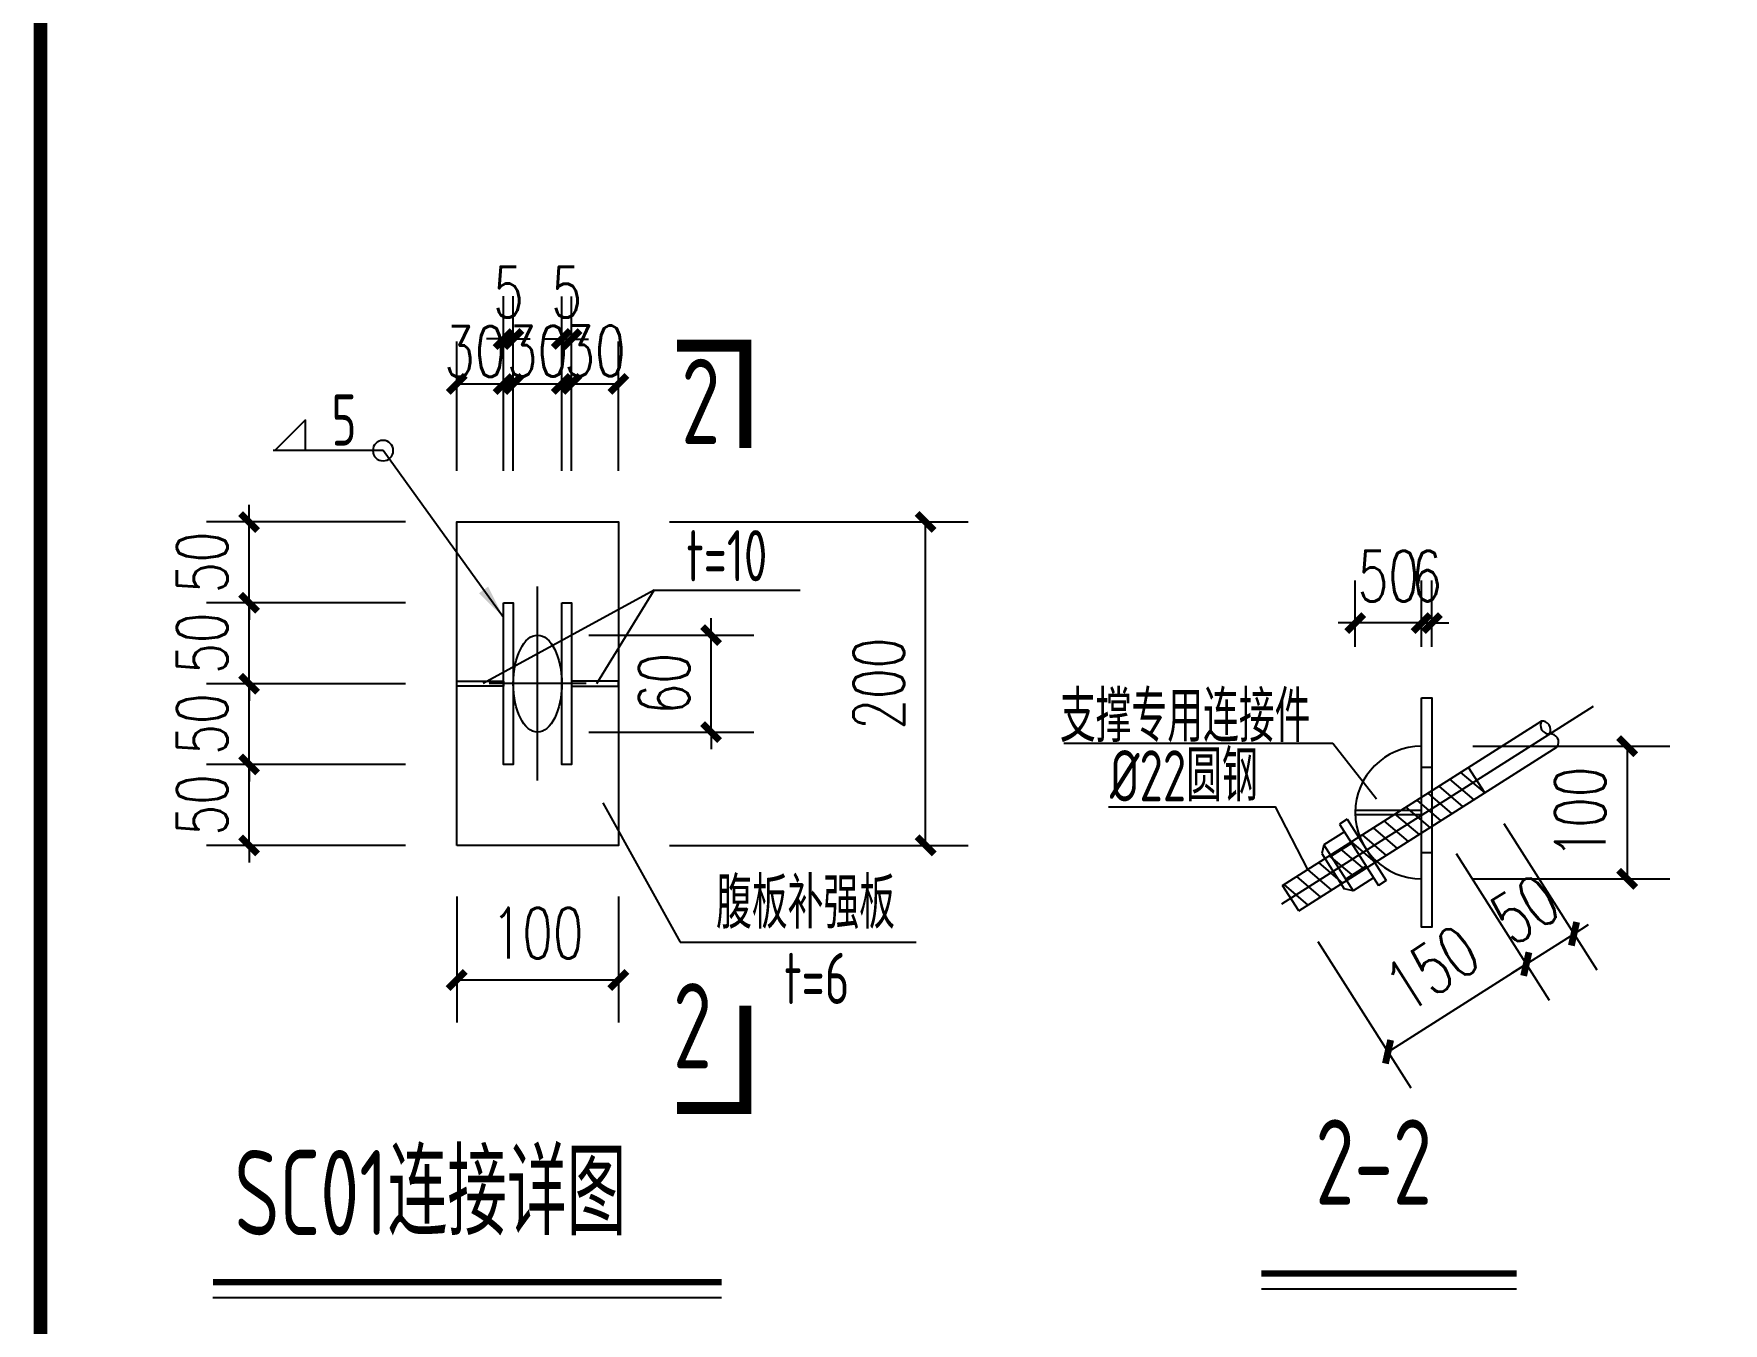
# Model space of a CAD drawing. Extents: x 177291 to 1288761, y 177638 to 322898.
# Drawn here: x 812233 to 832056, y 192845 to 207971 of the extents above; entities that cross this region are included whole.
import ezdxf
from ezdxf.enums import TextEntityAlignment as Align

# ---------------------------------------------------------------- set-up
doc = ezdxf.new("R2010")
doc.units = 0
doc.header["$LTSCALE"] = 1000
doc.linetypes.add('DASHED', pattern=[0.75, 0.5, -0.25])
for name, color, linetype in [('AXIS', 3, 'Continuous'), ('BOLT', 251, 'Continuous'), ('Boltx', 252, 'DASHED'), ('DOTE', 1, 'Continuous'), ('NUM', 7, 'Continuous'), ('PUB_DIM', 3, 'Continuous'), ('PUB_TITLE', 4, 'Continuous'), ('PZ', 202, 'Continuous'), ('SC', 3, 'Continuous'), ('TEXT', 7, 'Continuous'), ('THIN', 7, 'Continuous'), ('WELD', 7, 'Continuous')]:
    doc.layers.add(name, color=color, linetype=linetype)
doc.styles.add('_TCH_DIM_T3', font='SIMPLEX', dxfattribs={"width": 0.705882, "bigfont": 'GBCBIG'})
doc.styles.get("Standard").update_dxf_attribs({"font": 'gbenor.shx', "bigfont": 'gbcbig.shx'})
doc.styles.add('TSSD_Label', font='tssdeng.shx', dxfattribs={"width": 0.7, "bigfont": 'hztxt.shx'})
doc.dimstyles.new('TCH-200-1', dxfattribs={"dimtxt": 595, "dimasz": 200, "dimexe": 500, "dimexo": 600, "dimgap": 252.5, "dimtad": 1, "dimdec": 0, "dimzin": 0, "dimdsep": 46, "dimtxsty": '_TCH_DIM_T3', "dimblk": 'ARCHTICK', "dimcen": 0.09, "dimclrd": 3, "dimclre": 3, "dimclrt": 7, "dimazin": 2, "dimtfac": 1, "dimtdec": 0, "dimtix": 1, "dimtmove": 2, "dimatfit": 3, "dimfxl": 1, "dimtolj": 1, "dimtzin": 0, "dimarcsym": 0})
doc.dimstyles.new('TSSD_LEADER_STYLE_400.0', dxfattribs={"dimtxt": 1200, "dimasz": 400, "dimexe": 400, "dimexo": 1000, "dimgap": 0.09, "dimtad": 0, "dimtih": 1, "dimtoh": 1, "dimdec": 4, "dimzin": 0, "dimdsep": 46, "dimtxsty": 'Standard', "dimcen": 0.09, "dimdle": 400, "dimclrt": 7, "dimadec": 0, "dimazin": 0, "dimtfac": 1, "dimtdec": 4, "dimtofl": 0, "dimtmove": 0, "dimatfit": 3, "dimfxl": 1, "dimtolj": 1, "dimtzin": 0, "dimarcsym": 0})

# ---------------------------------------------------------------- blocks, each defined once
blk = doc.blocks.new('_ArchTick')
at = {"color": 0, "linetype": 'ByBlock', "const_width": 0.4}
blk.add_lwpolyline([(-0.5, -0.5), (0.5, 0.5)], dxfattribs=at)
blk = doc.blocks.new('*D269')
at = {"layer": 'AXIS', "color": 3, "lineweight": -2, "transparency": 16777216}
for p, q in [((828924, 198353), (830013, 196636)), ((827301, 197324), (828391, 195606)), ((828123, 196029), (829745, 197058))]:
    blk.add_line(p, q, dxfattribs=at)
at = {"layer": 'Defpoints', "color": 0, "transparency": 16777216}
for p in [(828602, 198860), (826980, 197831), (829745, 197058)]:
    blk.add_point(p, dxfattribs=at)
at = {"layer": 'AXIS', "color": 3, "lineweight": -2, "transparency": 16777216, "xscale": 200, "yscale": 200, "zscale": 200}
for p, rotation in [((829745, 197058), 32.39712451300666), ((828123, 196029), 212.3971245130067)]:
    blk.add_blockref('_ArchTick', p, dxfattribs=dict(at, rotation=rotation))
at = {"layer": 'AXIS', "color": 7, "transparency": 16777216, "insert": (828640, 197008), "char_height": 595, "attachment_point": 5, "rotation": 32.3971, "style": '_TCH_DIM_T3'}
blk.add_mtext('\\A1;150', dxfattribs=at)
blk = doc.blocks.new('*D270')
at = {"layer": 'AXIS', "color": 3, "lineweight": -2, "transparency": 16777216}
for p, q in [((827738, 200781), (827738, 201559)), ((828516, 200781), (828516, 201559)), ((827738, 201059), (827538, 201059)), ((828516, 201059), (827738, 201059)), ((828516, 201059), (828716, 201059))]:
    blk.add_line(p, q, dxfattribs=at)
at = {"layer": 'Defpoints', "color": 0, "transparency": 16777216}
for p in [(827738, 201059), (827738, 200181), (828516, 200181)]:
    blk.add_point(p, dxfattribs=at)
at = {"layer": 'AXIS', "color": 3, "lineweight": -2, "transparency": 16777216, "xscale": 200, "yscale": 200, "zscale": 200}
blk.add_blockref('_ArchTick', (827738, 201059), dxfattribs=at)
at = {"layer": 'AXIS', "color": 3, "lineweight": -2, "transparency": 16777216, "xscale": 200, "yscale": 200, "zscale": 200, "rotation": 180}
blk.add_blockref('_ArchTick', (828516, 201059), dxfattribs=at)
at = {"layer": 'AXIS', "color": 7, "transparency": 16777216, "insert": (828127, 201609), "char_height": 595, "attachment_point": 5, "style": '_TCH_DIM_T3'}
blk.add_mtext('\\A1;50', dxfattribs=at)
blk = doc.blocks.new('*D271')
at = {"layer": 'AXIS', "color": 3, "lineweight": -2, "transparency": 16777216}
for p, q in [((829116, 199613), (831428, 199613)), ((830928, 199613), (830928, 198057)), ((829116, 198057), (831428, 198057))]:
    blk.add_line(p, q, dxfattribs=at)
at = {"layer": 'Defpoints', "color": 0, "transparency": 16777216}
for p in [(828516, 199613), (828516, 198057), (830928, 198057)]:
    blk.add_point(p, dxfattribs=at)
at = {"layer": 'AXIS', "color": 3, "lineweight": -2, "transparency": 16777216, "xscale": 200, "yscale": 200, "zscale": 200}
for p, rotation in [((830928, 199613), 90), ((830928, 198057), 270)]:
    blk.add_blockref('_ArchTick', p, dxfattribs=dict(at, rotation=rotation))
at = {"layer": 'AXIS', "color": 7, "transparency": 16777216, "insert": (830378, 198835), "char_height": 595, "attachment_point": 5, "rotation": 90, "style": '_TCH_DIM_T3'}
blk.add_mtext('\\A1;100', dxfattribs=at)
blk = doc.blocks.new('*D272')
at = {"layer": 'AXIS', "color": 3, "lineweight": -2, "transparency": 16777216}
for p, q in [((828516, 200781), (828516, 201559)), ((828638, 200781), (828638, 201559)), ((828516, 201059), (828316, 201059)), ((828638, 201059), (828516, 201059)), ((828638, 201059), (828838, 201059))]:
    blk.add_line(p, q, dxfattribs=at)
at = {"layer": 'Defpoints', "color": 0, "transparency": 16777216}
for p in [(828516, 201059), (828516, 200181), (828638, 200181)]:
    blk.add_point(p, dxfattribs=at)
at = {"layer": 'AXIS', "color": 3, "lineweight": -2, "transparency": 16777216, "xscale": 200, "yscale": 200, "zscale": 200}
blk.add_blockref('_ArchTick', (828516, 201059), dxfattribs=at)
at = {"layer": 'AXIS', "color": 3, "lineweight": -2, "transparency": 16777216, "xscale": 200, "yscale": 200, "zscale": 200, "rotation": 180}
blk.add_blockref('_ArchTick', (828638, 201059), dxfattribs=at)
at = {"layer": 'AXIS', "color": 7, "transparency": 16777216, "insert": (828577, 201609), "char_height": 595, "attachment_point": 5, "style": '_TCH_DIM_T3'}
blk.add_mtext('\\A1;6', dxfattribs=at)
blk = doc.blocks.new('*D273')
at = {"layer": 'AXIS', "color": 3, "lineweight": -2, "transparency": 16777216}
for p, q in [((829483, 198708), (830573, 196991)), ((828924, 198353), (830013, 196636)), ((830305, 197413), (830474, 197520)), ((829745, 197058), (830305, 197413)), ((829745, 197058), (829577, 196951))]:
    blk.add_line(p, q, dxfattribs=at)
at = {"layer": 'Defpoints', "color": 0, "transparency": 16777216}
for p in [(829162, 199215), (828602, 198860), (830305, 197413)]:
    blk.add_point(p, dxfattribs=at)
at = {"layer": 'AXIS', "color": 3, "lineweight": -2, "transparency": 16777216, "xscale": 200, "yscale": 200, "zscale": 200}
for p, rotation in [((830305, 197413), 212.3971245129642), ((829745, 197058), 32.39712451296427)]:
    blk.add_blockref('_ArchTick', p, dxfattribs=dict(at, rotation=rotation))
at = {"layer": 'AXIS', "color": 7, "transparency": 16777216, "insert": (829731, 197700), "char_height": 595, "attachment_point": 5, "rotation": 32.3971, "style": '_TCH_DIM_T3'}
blk.add_mtext('\\A1;50', dxfattribs=at)
blk = doc.blocks.new('*D274')
at = {"layer": 'AXIS', "color": 3, "lineweight": -2, "transparency": 16777216}
for p, q in [((814759, 200347), (814759, 200547)), ((816595, 200347), (814259, 200347)), ((814759, 199399), (814759, 200347)), ((816595, 199399), (814259, 199399)), ((814759, 199399), (814759, 199199))]:
    blk.add_line(p, q, dxfattribs=at)
at = {"layer": 'Defpoints', "color": 0, "transparency": 16777216}
for p in [(814759, 200347), (817195, 200347), (817195, 199399)]:
    blk.add_point(p, dxfattribs=at)
at = {"layer": 'AXIS', "color": 3, "lineweight": -2, "transparency": 16777216, "xscale": 200, "yscale": 200, "zscale": 200}
for p, rotation in [((814759, 200347), 270), ((814759, 199399), 90)]:
    blk.add_blockref('_ArchTick', p, dxfattribs=dict(at, rotation=rotation))
at = {"layer": 'AXIS', "color": 7, "transparency": 16777216, "insert": (814209, 199873), "char_height": 595, "attachment_point": 5, "rotation": 90, "style": '_TCH_DIM_T3'}
blk.add_mtext('\\A1;50', dxfattribs=at)
blk = doc.blocks.new('*D275')
at = {"layer": 'AXIS', "color": 3, "lineweight": -2, "transparency": 16777216}
for p, q in [((814759, 201296), (814759, 201496)), ((816595, 201296), (814259, 201296)), ((814759, 200347), (814759, 201296)), ((816595, 200347), (814259, 200347)), ((814759, 200347), (814759, 200147))]:
    blk.add_line(p, q, dxfattribs=at)
at = {"layer": 'Defpoints', "color": 0, "transparency": 16777216}
for p in [(814759, 201296), (817195, 201296), (817195, 200347)]:
    blk.add_point(p, dxfattribs=at)
at = {"layer": 'AXIS', "color": 3, "lineweight": -2, "transparency": 16777216, "xscale": 200, "yscale": 200, "zscale": 200}
for p, rotation in [((814759, 201296), 270), ((814759, 200347), 90)]:
    blk.add_blockref('_ArchTick', p, dxfattribs=dict(at, rotation=rotation))
at = {"layer": 'AXIS', "color": 7, "transparency": 16777216, "insert": (814209, 200822), "char_height": 595, "attachment_point": 5, "rotation": 90, "style": '_TCH_DIM_T3'}
blk.add_mtext('\\A1;50', dxfattribs=at)
blk = doc.blocks.new('*D276')
at = {"layer": 'AXIS', "color": 3, "lineweight": -2, "transparency": 16777216}
for p, q in [((814759, 202244), (814759, 202444)), ((816595, 202244), (814259, 202244)), ((814759, 201296), (814759, 202244)), ((816595, 201296), (814259, 201296)), ((814759, 201296), (814759, 201096))]:
    blk.add_line(p, q, dxfattribs=at)
at = {"layer": 'Defpoints', "color": 0, "transparency": 16777216}
for p in [(814759, 202244), (817195, 202244), (817195, 201296)]:
    blk.add_point(p, dxfattribs=at)
at = {"layer": 'AXIS', "color": 3, "lineweight": -2, "transparency": 16777216, "xscale": 200, "yscale": 200, "zscale": 200}
for p, rotation in [((814759, 202244), 270), ((814759, 201296), 90)]:
    blk.add_blockref('_ArchTick', p, dxfattribs=dict(at, rotation=rotation))
at = {"layer": 'AXIS', "color": 7, "transparency": 16777216, "insert": (814209, 201770), "char_height": 595, "attachment_point": 5, "rotation": 90, "style": '_TCH_DIM_T3'}
blk.add_mtext('\\A1;50', dxfattribs=at)
blk = doc.blocks.new('*D277')
at = {"layer": 'AXIS', "color": 3, "lineweight": -2, "transparency": 16777216}
for p, q in [((820180, 200917), (820180, 201117)), ((818744, 200917), (820680, 200917)), ((820180, 199778), (820180, 200917)), ((818744, 199778), (820680, 199778)), ((820180, 199778), (820180, 199578))]:
    blk.add_line(p, q, dxfattribs=at)
at = {"layer": 'Defpoints', "color": 0, "transparency": 16777216}
for p in [(818144, 200917), (820180, 200917), (818144, 199778, 162)]:
    blk.add_point(p, dxfattribs=at)
at = {"layer": 'AXIS', "color": 3, "lineweight": -2, "transparency": 16777216, "xscale": 200, "yscale": 200, "zscale": 200}
for p, rotation in [((820180, 200917), 270), ((820180, 199778), 90)]:
    blk.add_blockref('_ArchTick', p, dxfattribs=dict(at, rotation=rotation))
at = {"layer": 'AXIS', "color": 7, "transparency": 16777216, "insert": (819630, 200347), "char_height": 595, "attachment_point": 5, "rotation": 90, "style": '_TCH_DIM_T3'}
blk.add_mtext('\\A1;60', dxfattribs=at)
blk = doc.blocks.new('*D278')
at = {"layer": 'AXIS', "color": 3, "lineweight": -2, "transparency": 16777216}
for p, q in [((814759, 199399), (814759, 199599)), ((816595, 199399), (814259, 199399)), ((814759, 198450), (814759, 199399)), ((816595, 198450), (814259, 198450)), ((814759, 198450), (814759, 198250))]:
    blk.add_line(p, q, dxfattribs=at)
at = {"layer": 'Defpoints', "color": 0, "transparency": 16777216}
for p in [(814759, 199399), (817195, 199399), (817195, 198450)]:
    blk.add_point(p, dxfattribs=at)
at = {"layer": 'AXIS', "color": 3, "lineweight": -2, "transparency": 16777216, "xscale": 200, "yscale": 200, "zscale": 200}
for p, rotation in [((814759, 199399), 270), ((814759, 198450), 90)]:
    blk.add_blockref('_ArchTick', p, dxfattribs=dict(at, rotation=rotation))
at = {"layer": 'AXIS', "color": 7, "transparency": 16777216, "insert": (814209, 198925), "char_height": 595, "attachment_point": 5, "rotation": 90, "style": '_TCH_DIM_T3'}
blk.add_mtext('\\A1;50', dxfattribs=at)
blk = doc.blocks.new('*D279')
at = {"layer": 'AXIS', "color": 3, "lineweight": -2, "transparency": 16777216}
for p, q in [((819692, 202244), (823197, 202244)), ((822697, 198450), (822697, 202244)), ((819692, 198450), (823197, 198450))]:
    blk.add_line(p, q, dxfattribs=at)
at = {"layer": 'Defpoints', "color": 0, "transparency": 16777216}
for p in [(819092, 202244), (822697, 202244), (819092, 198450)]:
    blk.add_point(p, dxfattribs=at)
at = {"layer": 'AXIS', "color": 3, "lineweight": -2, "transparency": 16777216, "xscale": 200, "yscale": 200, "zscale": 200}
for p, rotation in [((822697, 202244), 90), ((822697, 198450), 270)]:
    blk.add_blockref('_ArchTick', p, dxfattribs=dict(at, rotation=rotation))
at = {"layer": 'AXIS', "color": 7, "transparency": 16777216, "insert": (822147, 200347), "char_height": 595, "attachment_point": 5, "rotation": 90, "style": '_TCH_DIM_T3'}
blk.add_mtext('\\A1;200', dxfattribs=at)
blk = doc.blocks.new('*D280')
at = {"layer": 'AXIS', "color": 3, "lineweight": -2, "transparency": 16777216}
for p, q in [((817195, 197850), (817195, 196371)), ((819092, 197850), (819092, 196371)), ((817195, 196871), (819092, 196871))]:
    blk.add_line(p, q, dxfattribs=at)
at = {"layer": 'Defpoints', "color": 0, "transparency": 16777216}
for p in [(817195, 198450), (819092, 198450), (819092, 196871)]:
    blk.add_point(p, dxfattribs=at)
at = {"layer": 'AXIS', "color": 3, "lineweight": -2, "transparency": 16777216, "xscale": 200, "yscale": 200, "zscale": 200, "rotation": 180}
blk.add_blockref('_ArchTick', (817195, 196871), dxfattribs=at)
at = {"layer": 'AXIS', "color": 3, "lineweight": -2, "transparency": 16777216, "xscale": 200, "yscale": 200, "zscale": 200}
blk.add_blockref('_ArchTick', (819092, 196871), dxfattribs=at)
at = {"layer": 'AXIS', "color": 7, "transparency": 16777216, "insert": (818144, 197421), "char_height": 595, "attachment_point": 5, "style": '_TCH_DIM_T3'}
blk.add_mtext('\\A1;100', dxfattribs=at)
blk = doc.blocks.new('*D281')
at = {"layer": 'AXIS', "color": 3, "lineweight": -2, "transparency": 16777216}
for p, q in [((817195, 202844), (817195, 204363)), ((817745, 202844), (817745, 204363)), ((817195, 203863), (817745, 203863))]:
    blk.add_line(p, q, dxfattribs=at)
at = {"layer": 'Defpoints', "color": 0, "transparency": 16777216}
for p in [(817745, 203863), (817195, 202244), (817745, 202244)]:
    blk.add_point(p, dxfattribs=at)
at = {"layer": 'AXIS', "color": 3, "lineweight": -2, "transparency": 16777216, "xscale": 200, "yscale": 200, "zscale": 200, "rotation": 180}
blk.add_blockref('_ArchTick', (817195, 203863), dxfattribs=at)
at = {"layer": 'AXIS', "color": 3, "lineweight": -2, "transparency": 16777216, "xscale": 200, "yscale": 200, "zscale": 200}
blk.add_blockref('_ArchTick', (817745, 203863), dxfattribs=at)
at = {"layer": 'AXIS', "color": 7, "transparency": 16777216, "insert": (817409, 204244), "char_height": 595, "attachment_point": 5, "style": '_TCH_DIM_T3'}
blk.add_mtext('\\A1;30', dxfattribs=at)
blk = doc.blocks.new('*D282')
at = {"layer": 'AXIS', "color": 3, "lineweight": -2, "transparency": 16777216}
for p, q in [((817745, 202844), (817745, 204891)), ((817859, 202844), (817859, 204891)), ((817745, 204391), (817545, 204391)), ((817745, 204391), (817859, 204391)), ((817859, 204391), (818059, 204391))]:
    blk.add_line(p, q, dxfattribs=at)
at = {"layer": 'Defpoints', "color": 0, "transparency": 16777216}
for p in [(817859, 204391), (817745, 202244), (817859, 202244)]:
    blk.add_point(p, dxfattribs=at)
at = {"layer": 'AXIS', "color": 3, "lineweight": -2, "transparency": 16777216, "xscale": 200, "yscale": 200, "zscale": 200}
blk.add_blockref('_ArchTick', (817745, 204391), dxfattribs=at)
at = {"layer": 'AXIS', "color": 3, "lineweight": -2, "transparency": 16777216, "xscale": 200, "yscale": 200, "zscale": 200, "rotation": 180}
blk.add_blockref('_ArchTick', (817859, 204391), dxfattribs=at)
at = {"layer": 'AXIS', "color": 7, "transparency": 16777216, "insert": (817802, 204941), "char_height": 595, "attachment_point": 5, "style": '_TCH_DIM_T3'}
blk.add_mtext('\\A1;5', dxfattribs=at)
blk = doc.blocks.new('*D283')
at = {"layer": 'AXIS', "color": 3, "lineweight": -2, "transparency": 16777216}
for p, q in [((817859, 202844), (817859, 204363)), ((818428, 202844), (818428, 204363)), ((817859, 203863), (818428, 203863))]:
    blk.add_line(p, q, dxfattribs=at)
at = {"layer": 'Defpoints', "color": 0, "transparency": 16777216}
for p in [(818428, 203863), (817859, 202244), (818428, 202244)]:
    blk.add_point(p, dxfattribs=at)
at = {"layer": 'AXIS', "color": 3, "lineweight": -2, "transparency": 16777216, "xscale": 200, "yscale": 200, "zscale": 200, "rotation": 180}
blk.add_blockref('_ArchTick', (817859, 203863), dxfattribs=at)
at = {"layer": 'AXIS', "color": 3, "lineweight": -2, "transparency": 16777216, "xscale": 200, "yscale": 200, "zscale": 200}
blk.add_blockref('_ArchTick', (818428, 203863), dxfattribs=at)
at = {"layer": 'AXIS', "color": 7, "transparency": 16777216, "insert": (818144, 204248), "char_height": 595, "attachment_point": 5, "style": '_TCH_DIM_T3'}
blk.add_mtext('\\A1;30', dxfattribs=at)
blk = doc.blocks.new('*D284')
at = {"layer": 'AXIS', "color": 3, "lineweight": -2, "transparency": 16777216}
for p, q in [((818428, 202844), (818428, 204890)), ((818542, 202844), (818542, 204890)), ((818428, 204390), (818228, 204390)), ((818428, 204390), (818542, 204390)), ((818542, 204390), (818742, 204390))]:
    blk.add_line(p, q, dxfattribs=at)
at = {"layer": 'Defpoints', "color": 0, "transparency": 16777216}
for p in [(818542, 204390), (818428, 202244), (818542, 202244)]:
    blk.add_point(p, dxfattribs=at)
at = {"layer": 'AXIS', "color": 3, "lineweight": -2, "transparency": 16777216, "xscale": 200, "yscale": 200, "zscale": 200}
blk.add_blockref('_ArchTick', (818428, 204390), dxfattribs=at)
at = {"layer": 'AXIS', "color": 3, "lineweight": -2, "transparency": 16777216, "xscale": 200, "yscale": 200, "zscale": 200, "rotation": 180}
blk.add_blockref('_ArchTick', (818542, 204390), dxfattribs=at)
at = {"layer": 'AXIS', "color": 7, "transparency": 16777216, "insert": (818485, 204940), "char_height": 595, "attachment_point": 5, "style": '_TCH_DIM_T3'}
blk.add_mtext('\\A1;5', dxfattribs=at)
blk = doc.blocks.new('*D285')
at = {"layer": 'AXIS', "color": 3, "lineweight": -2, "transparency": 16777216}
for p, q in [((818542, 202844), (818542, 204363)), ((819092, 202844), (819092, 204363)), ((818542, 203863), (819092, 203863))]:
    blk.add_line(p, q, dxfattribs=at)
at = {"layer": 'Defpoints', "color": 0, "transparency": 16777216}
for p in [(819092, 203863), (818542, 202244), (819092, 202244)]:
    blk.add_point(p, dxfattribs=at)
at = {"layer": 'AXIS', "color": 3, "lineweight": -2, "transparency": 16777216, "xscale": 200, "yscale": 200, "zscale": 200, "rotation": 180}
blk.add_blockref('_ArchTick', (818542, 203863), dxfattribs=at)
at = {"layer": 'AXIS', "color": 3, "lineweight": -2, "transparency": 16777216, "xscale": 200, "yscale": 200, "zscale": 200}
blk.add_blockref('_ArchTick', (819092, 203863), dxfattribs=at)
at = {"layer": 'AXIS', "color": 7, "transparency": 16777216, "insert": (818818, 204250), "char_height": 595, "attachment_point": 5, "style": '_TCH_DIM_T3'}
blk.add_mtext('\\A1;30', dxfattribs=at)
blk = doc.blocks.new('_WELD003')
at = {"color": 0, "linetype": 'ByBlock'}
blk.add_circle((0, 0), 0.5, dxfattribs=at)
blk = doc.blocks.new('_WELD004')
at = {"color": 0, "linetype": 'ByBlock'}
for p, q in [((0, 1), (1, 0)), ((0, 0), (0, 1))]:
    blk.add_line(p, q, dxfattribs=at)

msp = doc.modelspace()

# ---------------------------------------------------------------- linework, layer by layer
for p, q in [((828845.44, 199224.92, 60.64), (829128.78, 198983.47, 60.64)), ((828973.78, 199306.36, 60.64), (829257.12, 199064.91, 60.64)), ((828588.75, 199062.04, 60.64), (828872.09, 198820.58, 60.64)), ((828717.09, 199143.48, 60.64), (829000.43, 198902.02, 60.64)), ((828332.06, 198899.16, 60.64), (828615.4, 198657.7, 60.64)), ((828460.4, 198980.6, 60.64), (828743.74, 198739.14, 60.64)), ((827947.02, 198654.83, 60.64), (828230.36, 198413.38, 60.64)), ((828075.37, 198736.27, 60.64), (828358.71, 198494.82, 60.64)), ((828203.71, 198817.72, 60.64), (828487.05, 198576.26, 60.64)), ((827690.33, 198491.95, 60.64), (827973.67, 198250.5, 60.64)), ((827818.68, 198573.39, 60.64), (828102.02, 198331.94, 60.64)), ((827305.3, 198247.63, 60.64), (827588.64, 198006.17, 60.64)), ((827433.64, 198329.07, 60.64), (827716.98, 198087.61, 60.64)), ((827561.99, 198410.51, 60.64), (827845.33, 198169.05, 60.64)), ((827048.61, 198084.74, 60.64), (827331.95, 197843.29, 60.64)), ((827176.95, 198166.19, 60.64), (827460.29, 197924.73, 60.64)), ((826899.07, 197989.86, 60.64), (827182.41, 197748.4, 60.64))]:
    msp.add_line(p, q)
at = {"layer": 'AXIS'}
for p, q in [((819510.72, 201443.76, 181.93), (817506.69, 200350.83, -60.64)), ((818840.55, 200348.43, 181.93), (819510.72, 201443.76, 181.93)), ((819510.72, 201443.76, 181.93), (821225.87, 201443.76, 181.93)), ((824319.89, 199647.87, 60.64), (827474.2, 199647.87, 60.64)), ((827474.2, 199647.87, 60.64), (827985.8, 198997.01, 60.64)), ((818909.44, 198948.47, 181.93), (819816.63, 197313.48, 181.93)), ((819816.63, 197313.48, 181.93), (822587.21, 197313.48, 181.93))]:
    msp.add_line(p, q, dxfattribs=at)
at = {"layer": 'AXIS', "elevation": 60.64}
msp.add_lwpolyline([(824844.89, 198901.39), (826796.93, 198901.39), (827176.95, 198166.19)], dxfattribs=at)
at = {"layer": 'BOLT'}
for p, q in [((827643.95, 198757.39, 60.64), (827553.85, 198700.22, 60.64)), ((827553.85, 198700.22, 60.64), (828011.22, 197979.45, 60.64)), ((827643.95, 198757.39, 60.64), (828101.31, 198036.62, 60.64)), ((827370.76, 198457.67, 60.64), (827347.48, 198353.53, 60.64)), ((827611.02, 198610.12, 60.64), (827370.76, 198457.67, 60.64)), ((827370.76, 198457.67, 60.64), (827713.79, 197917.09, 60.64)), ((827696.78, 198474.98, 60.64), (827456.52, 198322.52, 60.64)), ((827347.48, 198353.53, 60.64), (827609.65, 197940.37, 60.64)), ((827868.29, 198204.69, 60.64), (827628.03, 198052.23, 60.64)), ((827954.05, 198069.54, 60.64), (827713.79, 197917.09, 60.64)), ((828101.31, 198036.62, 60.64), (828011.22, 197979.45, 60.64)), ((827713.79, 197917.09, 60.64), (827609.65, 197940.37, 60.64))]:
    msp.add_line(p, q, dxfattribs=at)
at = {"layer": 'Boltx'}
msp.add_line((829257.12, 199064.91, 60.64), (829066.55, 199365.23, 60.64), dxfattribs=at)
at = {"layer": 'DOTE'}
for p, q in [((818143.69, 199209.28, 101.07), (818143.69, 201485.65, 101.07)), ((818712.78, 200347.46, 101.07), (817574.6, 200347.46, 101.07)), ((826877.02, 197765.24, 60.64), (830532.11, 200084.57, 60.64))]:
    msp.add_line(p, q, dxfattribs=at)
at = {"layer": 'NUM', "const_width": 75}
for points, elevation in [([(814335.04, 193324.81), (820303.72, 193324.81)], 181.93), ([(826636.76, 193429.27), (829630.33, 193429.27)], 121.29)]:
    msp.add_lwpolyline(points, dxfattribs=dict(at, elevation=elevation))
at = {"layer": 'PUB_DIM', "const_width": 140, "elevation": 60.64}
for points in [[(820581.45, 203111.33), (820581.45, 204311.33), (819781.45, 204311.33)], [(820581.45, 196569.95), (820581.45, 195369.95), (819781.45, 195369.95)]]:
    msp.add_lwpolyline(points, dxfattribs=at)
at = {"layer": 'PUB_TITLE', "const_width": 159.09}
msp.add_lwpolyline([(812312.42, 179020.59), (812312.42, 239899.66), (897797.66, 239899.66), (897797.66, 179020.59)], close=True, dxfattribs=at)
at = {"layer": 'PZ'}
for points, elevation in [([(817195.21, 198450.5), (817195.21, 202244.43), (819092.18, 202244.43), (819092.18, 198450.5)], 101.07), ([(817745.33, 201295.95), (817859.15, 201295.95), (817859.15, 199398.98), (817745.33, 199398.98)], 101.07), ([(818428.24, 201295.95), (818542.06, 201295.95), (818542.06, 199398.98), (818428.24, 199398.98)], 101.07), ([(817195.21, 200378.14), (817745.33, 200378.14), (817745.33, 200316.79), (817195.21, 200316.79)], 101.07), ([(819092.18, 200378.14), (818542.06, 200378.14), (818542.06, 200316.79), (819092.18, 200316.79)], 101.07), ([(828515.85, 200180.62), (828638.17, 200180.62), (828638.17, 197488.99), (828515.85, 197488.99)], 60.64), ([(828515.85, 199368.82), (828638.17, 199368.82), (828638.17, 198360.8), (828515.85, 198360.8)], 60.64), ([(828515.85, 198857.81), (827737.77, 198857.81), (827737.77, 198811.8), (828515.85, 198811.8)], 60.64)]:
    msp.add_lwpolyline(points, close=True, dxfattribs=dict(at, elevation=elevation))
msp.add_arc((828515.85, 198834.81, 60.64), 778.08, 90, 270, dxfattribs=at)
msp.add_ellipse((818143.69, 200347.46, 101.07), major_axis=(0, -569.09), ratio=0.5, dxfattribs=at)
at = {"layer": 'SC'}
for p, q in [((826884.66, 197980.71, 60.64), (829927.09, 199911.28, 60.64)), ((827075.23, 197680.39, 60.64), (830109.18, 199605.58, 60.64)), ((827075.23, 197680.39, 60.64), (826884.66, 197980.71, 60.64))]:
    msp.add_line(p, q, dxfattribs=at)
for centre, start, end in [((830010.76, 199857.58, 60.64), 147.306988, 274.254211), ((829931.57, 199807.33, 60.64), 330.540038, 97.487261), ((830025.51, 199659.28, 60.64), 327.306988, 94.254211)]:
    msp.add_arc(centre, 99.42, start, end, dxfattribs=at)
at = {"layer": 'THIN'}
for points, elevation in [([(814335.04, 193144.81), (820303.72, 193144.81)], 181.93), ([(826636.76, 193249.27), (829630.33, 193249.27)], 121.29)]:
    msp.add_lwpolyline(points, dxfattribs=dict(at, elevation=elevation))
at = {"layer": 'WELD'}
msp.add_line((816330.64, 203080.7, 456.03), (815041.59, 203080.7, 456.03), dxfattribs=at)

# ---------------------------------------------------------------- block references
for name, p, xscale, yscale, zscale in [('_WELD004', (815420.31, 203080.7, 456.03), -359.9991, 359.9991, 359.9991), ('_WELD003', (816330.64, 203080.7, 456.03), -239.9994, 239.9994, 239.9994)]:
    msp.add_blockref(name, p, dxfattribs=dict(at, xscale=xscale, yscale=yscale, zscale=zscale))

# ---------------------------------------------------------------- texts
at = {"layer": 'TEXT', "style": 'TSSD_Label', "width": 0.7}
for p in [(820058.81, 203658.11, 181.93), (819961.18, 196334.36, 181.93)]:
    msp.add_text('2', height=1000, dxfattribs=at).set_placement(p, align=Align.MIDDLE_CENTER)
msp.add_text('5', height=600, dxfattribs=at).set_placement((815727.29, 203140.7, 456.03))
for s, p in [('t=10', (820364.55, 201848.32, 181.93)), ('支撑专用连接件', (825742.71, 199992.52)), ('腹板补强板', (821287.96, 197802.86, 181.93)), ('t=6', (821420.45, 196889.91, 181.93))]:
    msp.add_text(s, height=600, dxfattribs=at).set_placement(p, align=Align.MIDDLE)
msp.add_text('%%c22圆钢', height=600, dxfattribs=at).set_placement((826594.29, 198966.18), align=Align.RIGHT)
for s, p in [('2-2', (827270.5, 193935.29, 121.29)), ('SC01连接详图', (814587.04, 193576.81, 181.93))]:
    msp.add_text(s, height=1000, dxfattribs=at).set_placement(p, align=Align.BOTTOM_LEFT)

# ---------------------------------------------------------------- dimensions: what is measured, and where the dimension line sits
at = {"layer": 'AXIS'}
for base, p1, p2, text, picture, middle in [((817859.15, 204391.46, -60.64), (817745.33, 202244.43, -60.64), (817859.15, 202244.43, -60.64), '5', '*D282', (817802.24, 204941.46, -60.64)), ((818542.06, 204390.04, -60.64), (818428.24, 202244.43, -60.64), (818542.06, 202244.43, -60.64), '5', '*D284', (818485.15, 204940.04, -60.64)), ((827737.77, 201058.79), (828515.85, 200180.62), (827737.77, 200180.62), '50', '*D270', (828126.81, 201608.79)), ((828515.85, 201058.79), (828638.17, 200180.62), (828515.85, 200180.62), '6', '*D272', (828577.01, 201608.79)), ((819092.18, 196871.46, -60.64), (817195.21, 198450.5, -60.64), (819092.18, 198450.5, -60.64), '100', '*D280', (818143.69, 197421.46, -60.64))]:
    dim = msp.add_linear_dim(base=base, p1=p1, p2=p2, text=text, dimstyle='TCH-200-1', dxfattribs=at)
    dim.commit()
    dim.dimension.update_dxf_attribs({"geometry": picture, "text_midpoint": middle})
for base, p1, p2, picture, middle in [((817745.33, 203863.04, -60.64), (817195.21, 202244.43, -60.64), (817745.33, 202244.43, -60.64), '*D281', (817408.82, 204244.45, -60.64)), ((818428.24, 203863.04, -60.64), (817859.15, 202244.43, -60.64), (818428.24, 202244.43, -60.64), '*D283', (818143.69, 204248.2, -60.64)), ((819092.18, 203863.04, -60.64), (818542.06, 202244.43, -60.64), (819092.18, 202244.43, -60.64), '*D285', (818818.09, 204249.95, -60.64))]:
    dim = msp.add_linear_dim(base=base, p1=p1, p2=p2, text='30', dimstyle='TCH-200-1', dxfattribs=at)
    dim.commit()
    dim.dimension.update_dxf_attribs({"geometry": picture, "text_midpoint": middle, "dimtype": 160})
for base, p1, p2, text, picture, middle in [((814759.27, 202244.43, -60.64), (817195.21, 201295.95, -60.64), (817195.21, 202244.43, -60.64), '50', '*D276', (814209.27, 201770.19, -60.64)), ((822696.88, 202244.43, -60.64), (819092.18, 198450.5, -60.64), (819092.18, 202244.43, -60.64), '200', '*D279', (822146.88, 200347.46, -60.64)), ((814759.27, 201295.95, -60.64), (817195.21, 200347.46, -60.64), (817195.21, 201295.95, -60.64), '50', '*D275', (814209.27, 200821.71, -60.64)), ((820179.88, 200916.55, 101.07), (818143.69, 199778.37, 262.79), (818143.69, 200916.55, 101.07), '60', '*D277', (819629.88, 200347.46, 101.07)), ((814759.27, 200347.46, -60.64), (817195.21, 199398.98, -60.64), (817195.21, 200347.46, -60.64), '50', '*D274', (814209.27, 199873.22, -60.64)), ((830927.79, 198056.73), (828515.85, 199612.88), (828515.85, 198056.73), '100', '*D271', (830377.79, 198834.81)), ((814759.27, 199398.98, -60.64), (817195.21, 198450.5, -60.64), (817195.21, 199398.98, -60.64), '50', '*D278', (814209.27, 198924.74, -60.64))]:
    dim = msp.add_linear_dim(base=base, p1=p1, p2=p2, angle=90, text=text, dimstyle='TCH-200-1', dxfattribs=at)
    dim.commit()
    dim.dimension.update_dxf_attribs({"geometry": picture, "text_midpoint": middle})
for p1, p2, text, picture, middle in [((828602.07, 198859.87), (829161.84, 199215.07), '50', '*D273', (829730.69, 197699.93)), ((826979.95, 197830.55), (828602.07, 198859.87), '150', '*D269', (828639.74, 197007.68))]:
    dim = msp.add_aligned_dim(p1=p1, p2=p2, distance=-2134.09, text=text, dimstyle='TCH-200-1', dxfattribs=at)
    dim.commit()
    dim.dimension.update_dxf_attribs({"geometry": picture, "text_midpoint": middle})

# ---------------------------------------------------------------- leaders
at = {"layer": 'WELD'}
msp.add_leader([(817745.33, 201122.85, 101.07), (816330.64, 203080.7, 101.07)], dimstyle='TSSD_LEADER_STYLE_400.0', dxfattribs=at)

doc.saveas('drawing.dxf')
